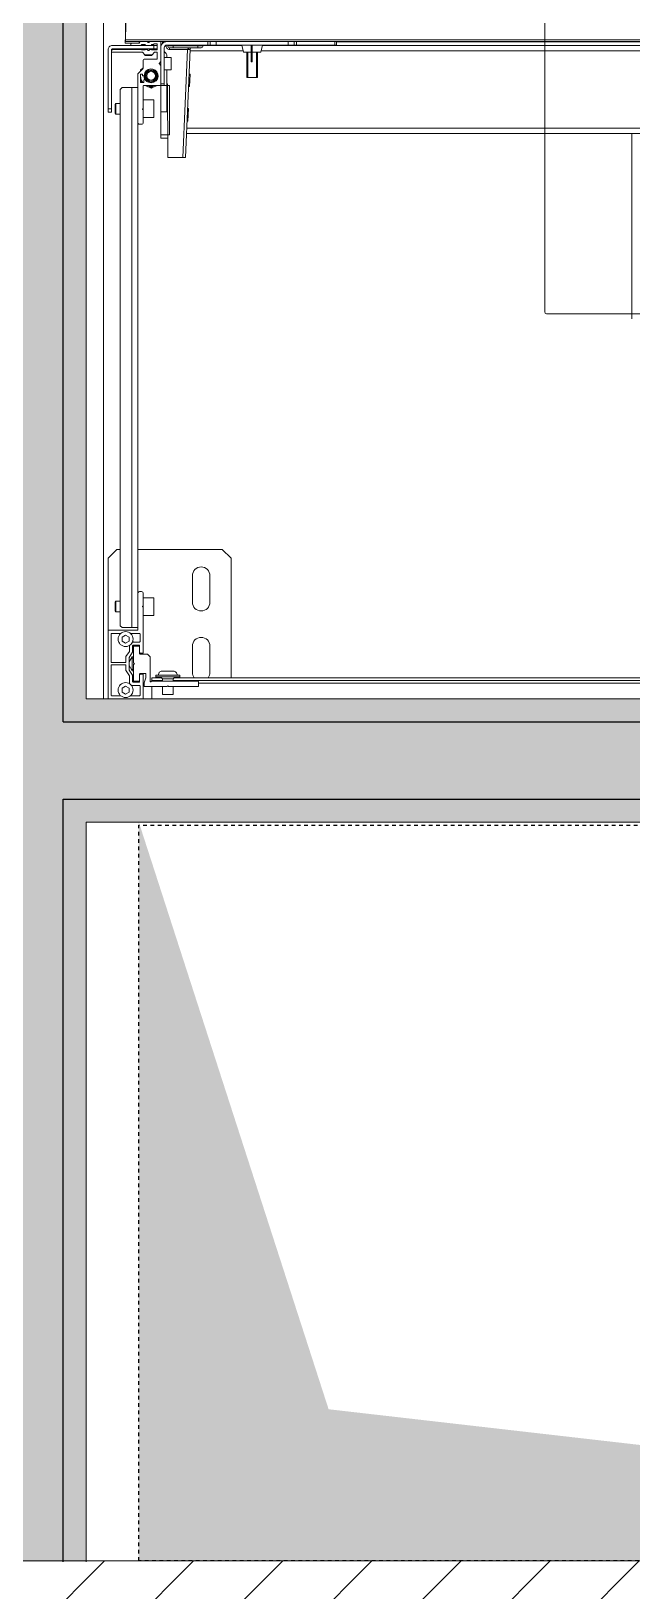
# Model space of a CAD drawing. Header units: centimetres. Extents: x 1724 to 19617, y -6503 to 8072.
# Drawn here: x 3733.5 to 3767.7, y -3304.9 to -3216.2 of the extents above; entities that cross this region are included whole.
import ezdxf

# ---------------------------------------------------------------- set-up
doc = ezdxf.new("R2010")
doc.units = ezdxf.units.CM
for name, pattern in [('ISO-03', [1.5, 0.6, -0.9]), ('Style de ligne -1', [0.41664, 0.20828, -0.20836]), ('VW-01', [0.41656, 0.20828, -0.20828])]:
    doc.linetypes.add(name, pattern=pattern)
for name, color, linetype in [('B aménagement intérieur', 252, 'Continuous'), ('B Général', 252, 'Continuous'), ('C ANNOTATIONS-prestations', 252, 'Continuous'), ('C ANNOTATIONS-textes-numérotation gaine', 252, 'ISO-03'), ('F REMPLISSAGE-vert clair', 252, 'Continuous'), ('F REMPLISSAGE-vert foncé', 252, 'Continuous')]:
    doc.layers.add(name, color=color, linetype=linetype)
for name, color, linetype, lineweight in [('B GÈnÈral', 7, 'Continuous', 5), ('F REMPLISSAGE-vert clair-1', 7, 'Continuous', 5), ('F REMPLISSAGE-vert foncÈ', 7, 'Continuous', 5)]:
    doc.layers.add(name, color=color, linetype=linetype, lineweight=lineweight)

# ---------------------------------------------------------------- blocks, each defined once
blk = doc.blocks.new('200_wc-2')
at = {"layer": 'B Général', "color": 7, "linetype": 'Continuous', "lineweight": 5}
for p, q in [((-25, -20.1), (-25, 0)), ((-24.9, 0.1), (24.9, 0.1)), ((25, -20.1), (25, 0)), ((-19.5, -44.2), (-19.5, -21.9)), ((19.5, -44.2), (19.5, -21.9))]:
    blk.add_line(p, q, dxfattribs=at)
at = {"layer": 'B Général', "color": 7, "linetype": 'Continuous', "lineweight": 5, "flags": 128}
blk.add_lwpolyline([(-25, -20.1), (-24.9, -20.6), (-24.75, -20.9), (-24.55, -21.2), (-24.3, -21.45), (-23.9, -21.7), (-23.4, -21.85), (-23.15, -21.9), (23.25, -21.9), (23.55, -21.85), (23.9, -21.7), (24.2, -21.5), (24.45, -21.3), (24.65, -21.05), (24.8, -20.75), (24.9, -20.5), (24.95, -20.3), (25, -20.1)], dxfattribs=at)
for points in [[(-19.5, -44.199), (-19.5, -44.2, 0.036537), (-19.11, -49.53, 0.035337), (-17.941, -54.747), (-17.94, -54.75, 0.041299), (-16.221, -59.088), (-16.22, -59.09), (-16.217, -59.097, 0.041783), (-13.79, -63.08, 0.053503), (-10.774, -66.396), (-10.77, -66.4, 0.054816), (-7.122, -69.019), (-7.12, -69.02, 0.063755), (-3.68, -70.42), (-3.678, -70.421, 0.064897), (0, -70.9)], [(0, -70.9, 0.064897), (3.678, -70.421), (3.68, -70.42, 0.063726), (7.12, -69.02), (7.122, -69.019, 0.054816), (10.77, -66.4), (10.774, -66.396, 0.053503), (13.79, -63.08, 0.041783), (16.217, -59.097), (16.22, -59.09), (16.221, -59.088, 0.041299), (17.94, -54.75), (17.941, -54.747, 0.035337), (19.11, -49.53, 0.036556), (19.5, -44.2)]]:
    blk.add_lwpolyline(points, format="xyb", dxfattribs=at)
at = {"layer": 'B Général', "color": 7, "linetype": 'Continuous', "lineweight": 5}
for centre, start, end in [((-24.9, 0), 90, 180), ((24.9, 0), 0, 90)]:
    blk.add_arc(centre, 0.1, start, end, dxfattribs=at)
blk = doc.blocks.new('Groupe-44-1')
at = {"layer": 'B Général', "color": 154, "linetype": 'Style de ligne -1', "true_color": 0x0053a6, "flags": 128}
blk.add_lwpolyline([(-35.4, 7.6), (35.6, 7.6), (35.6, -32.4), (-35.4, -32.4)], close=True, dxfattribs=at)
at = {"layer": 'B Général', "xscale": -1, "rotation": 270}
blk.add_blockref('200_wc-2', (35.5, 7.5), dxfattribs=at)
blk = doc.blocks.new('WC-plan-PMR')
at = {"layer": 'B Général', "color": 7}
blk.add_blockref('Groupe-44-1', (0, 0), dxfattribs=at)
blk = doc.blocks.new('Groupe-49-1')
at = {"layer": 'B GÈnÈral', "linetype": 'Continuous', "lineweight": 0, "true_color": 0xc0dcc0}
for points in [[(4539.665, 4691.138), (4540.965, 4692.438), (4540.965, 4731.438), (4533.965, 4731.438), (4533.965, 4643.388), (4540.965, 4643.388), (4540.965, 4685.438), (4539.665, 4686.738)], [(4539.665, 4691.138), (4539.665, 4686.738), (4540.965, 4685.438), (4641.965, 4685.438), (4641.965, 4692.438), (4540.965, 4692.438)]]:
    blk.add_hatch(color=9, dxfattribs=at).paths.add_polyline_path(points)
at = {"layer": 'B Général', "color": 98, "linetype": 'Continuous', "lineweight": 13, "true_color": 0x004400}
for p, q in [((4540.965, 4692.438), (4540.965, 4731.438)), ((4540.965, 4692.438), (4641.965, 4692.438)), ((4540.965, 4643.388), (4540.965, 4685.438)), ((4540.965, 4685.438), (4641.965, 4685.438))]:
    blk.add_line(p, q, dxfattribs=at)
at = {"layer": 'F REMPLISSAGE-vert clair'}
for p, q in [((4539.665, 4691.138), (4539.665, 4731.438)), ((4539.665, 4691.138), (4641.965, 4691.138)), ((4539.665, 4643.388), (4539.665, 4686.738)), ((4539.665, 4686.738), (4641.965, 4686.738))]:
    blk.add_line(p, q, dxfattribs=at)
at = {"layer": 'F REMPLISSAGE-vert clair-1', "color": 9, "linetype": 'Continuous', "true_color": 0xc0dcc0}
for points in [[(4535.265, 4643.388), (4539.665, 4643.388), (4535.265, 4731.438), (4539.665, 4731.438)], [(4641.965, 4691.138), (4539.665, 4691.138), (4641.965, 4686.738), (4539.665, 4686.738)]]:
    blk.add_solid(points, dxfattribs=at)
at = {"layer": 'F REMPLISSAGE-vert foncÈ', "color": 54, "linetype": 'Continuous', "true_color": 0x99aa00}
for points in [[(4539.665, 4691.138), (4540.965, 4692.438), (4539.665, 4731.438), (4540.965, 4731.438)], [(4641.965, 4692.438), (4540.965, 4692.438), (4641.965, 4691.138), (4539.665, 4691.138)], [(4540.965, 4685.438), (4539.665, 4686.738), (4540.965, 4643.388), (4539.665, 4643.388)], [(4641.965, 4686.738), (4539.665, 4686.738), (4641.965, 4685.438), (4540.965, 4685.438)]]:
    blk.add_solid(points, dxfattribs=at)
at = {"layer": 'F REMPLISSAGE-vert foncé'}
for p, q in [((4539.665, 4691.138), (4539.665, 4731.438)), ((4539.665, 4691.138), (4641.965, 4691.138)), ((4539.665, 4643.388), (4539.665, 4686.738)), ((4539.665, 4686.738), (4641.965, 4686.738))]:
    blk.add_line(p, q, dxfattribs=at)
at = {"layer": 'F REMPLISSAGE-vert foncé', "color": 98, "linetype": 'Continuous', "lineweight": 13, "true_color": 0x004400}
for p, q in [((4540.965, 4692.438), (4540.965, 4731.438)), ((4540.965, 4692.438), (4641.965, 4692.438)), ((4540.965, 4643.388), (4540.965, 4685.438)), ((4540.965, 4685.438), (4641.965, 4685.438))]:
    blk.add_line(p, q, dxfattribs=at)
at = {"layer": 'B Général', "color": 7, "xscale": -1, "rotation": 90}
blk.add_blockref('WC-plan-PMR', (4599.563, 4749.938), dxfattribs=at)
blk = doc.blocks.new('G 100_80')
at = {"layer": 'B GÈnÈral', "color": 254, "linetype": 'Continuous', "true_color": 0xd6d6d6}
blk.add_solid([(-30.884, 32.2), (2.5, 43), (-39.5, -43), (-39.5, 43)], dxfattribs=at)
at = {"layer": 'B Général', "color": 7, "linetype": 'Continuous', "lineweight": 5, "flags": 128}
blk.add_lwpolyline([(9.5, -45), (9.5, 45), (48.52, 45), (48.52, -45)], close=True, dxfattribs=at)
at = {"layer": 'C ANNOTATIONS-prestations', "lineweight": 5}
for p, q in [((9.5, 44.75), (9.5, 44.72)), ((9.53, 44.75), (9.5, 44.75)), ((9.5, 44.72), (9.5, 42.78)), ((13.37, 44.75), (9.53, 44.75)), ((9.68, 44.54), (9.68, 44.033)), ((11.41, 44.57), (9.71, 44.57)), ((11.44, 43.76), (11.44, 44.54)), ((11.56, 44.54), (11.56, 43.76)), ((13.19, 44.57), (11.59, 44.57)), ((13.22, 44.033), (13.22, 44.54)), ((17.5, 44.75), (13.37, 44.75)), ((13.4, 43.08), (13.4, 44.72)), ((14.45, 44.3), (14.5, 44.35)), ((14.5, 44.35), (15, 44.35)), ((15, 44.35), (15.05, 44.3)), ((18, 44.25), (17.5, 44.75)), ((42.75, 44.3), (42.8, 44.35)), ((42.8, 44.35), (43.3, 44.35)), ((43.05, 44.75), (42.85, 44.75)), ((42.85, 44.75), (42.85, 44.55)), ((42.85, 44.55), (43.05, 44.55)), ((46.4, 44.75), (43.05, 44.75)), ((43.05, 44.55), (43.05, 44.75)), ((46.4, 44.55), (43.05, 44.55)), ((43.3, 44.35), (43.35, 44.3)), ((46.27, 44.52), (46.27, 42.791)), ((46.32, 44.55), (46.3, 44.55)), ((46.42, 42.855), (46.42, 44.45)), ((46.45, 42.15), (46.45, 44.5)), ((46.65, 42.15), (46.65, 44.5)), ((9.68, 43.467), (9.68, 42.96)), ((9.885, 43.95), (9.769, 43.75)), ((9.769, 43.75), (9.885, 43.55)), ((10.115, 43.95), (9.885, 43.95)), ((9.885, 43.55), (10.115, 43.55)), ((10.231, 43.75), (10.115, 43.95)), ((10.115, 43.55), (10.231, 43.75)), ((10.364, 43.53), (10.786, 43.53)), ((10.803, 43.535), (11.088, 43.725)), ((10.858, 43.355), (11.142, 43.545)), ((11.1, 43.377), (11.4, 43.55)), ((11.105, 43.73), (11.41, 43.73)), ((11.159, 43.55), (11.841, 43.55)), ((11.59, 43.73), (11.904, 43.73)), ((11.6, 43.55), (11.9, 43.377)), ((11.858, 43.545), (12.15, 43.35)), ((11.904, 43.73), (12.197, 43.535)), ((12.214, 43.53), (12.536, 43.53)), ((12.785, 43.95), (12.669, 43.75)), ((12.669, 43.75), (12.785, 43.55)), ((13.015, 43.95), (12.785, 43.95)), ((12.785, 43.55), (13.015, 43.55)), ((13.131, 43.75), (13.015, 43.95)), ((13.015, 43.55), (13.131, 43.75)), ((13.22, 42.96), (13.22, 43.467)), ((13.55, 43.95), (13.65, 44.05)), ((13.55, 43.4), (13.55, 43.95)), ((13.65, 44.05), (44.15, 44.05)), ((15.05, 44.3), (14.45, 44.3)), ((14.45, 44.05), (14.45, 44.3)), ((15.05, 44.3), (15.05, 44.05)), ((18, 44.05), (18, 44.25)), ((43.35, 44.3), (42.75, 44.3)), ((42.75, 44.05), (42.75, 44.3)), ((43.35, 44.3), (43.35, 44.05)), ((44.15, 44.05), (44.25, 43.95)), ((44.25, 43.4), (44.25, 43.95)), ((46.74, 43.45), (46.68, 43.45)), ((46.97, 43.78), (46.77, 43.78)), ((46.77, 43.78), (46.77, 42.98)), ((46.87, 43.75), (46.87, -43.75)), ((46.97, 43.75), (46.87, 43.75)), ((46.97, 43.75), (46.97, 43.78)), ((46.97, -43.75), (46.97, 43.75)), ((46.97, 43.75), (47.42, 43.75)), ((9.5, 42.78), (9.5, 42.25)), ((9.53, 42.75), (10.87, 42.75)), ((9.71, 42.93), (10.24, 42.93)), ((10.2, 42.67), (10.2, 41.4)), ((10.23, 42.7), (10.395, 42.7)), ((10.27, 42.96), (10.27, 43.307)), ((10.405, 42.699), (10.695, 42.602)), ((10.45, 42.98), (10.45, 43.32)), ((10.48, 43.35), (10.841, 43.35)), ((10.87, 42.95), (10.48, 42.95)), ((10.5, 43.27), (10.5, 42.98)), ((11.45, 43.3), (10.53, 43.3)), ((10.92, 42.6), (10.705, 42.6)), ((10.87, 42.95), (10.92, 42.95)), ((10.9, 42.78), (10.9, 42.92)), ((10.95, 42.92), (10.95, 42.63)), ((11.9, 43.377), (11.1, 43.377)), ((11.1, 43.3), (11.1, 43.377)), ((11.177, 43.3), (11.177, 43.421)), ((11.5, 43.25), (11.45, 43.3)), ((11.55, 43.3), (11.5, 43.25)), ((12.47, 43.3), (11.55, 43.3)), ((11.823, 43.3), (11.823, 43.421)), ((11.9, 43.377), (11.9, 43.3)), ((12.05, 42.5), (12.05, 42.92)), ((12.08, 42.95), (12.13, 42.95)), ((12.1, 42.92), (12.1, 42.78)), ((12.52, 42.95), (12.13, 42.95)), ((12.13, 42.75), (14.7, 42.75)), ((12.15, 43.35), (12.52, 43.35)), ((12.5, 42.98), (12.5, 43.27)), ((12.55, 43.32), (12.55, 42.98)), ((12.73, 43.28), (12.73, 42.96)), ((12.76, 42.93), (13.19, 42.93)), ((15.5, 43.05), (13.43, 43.05)), ((13.55, 43.05), (13.55, 43.4)), ((13.55, 43.4), (44.25, 43.4)), ((14.25, 42.15), (14.25, 42.75)), ((14.7, 42.75), (14.729, 42.779)), ((14.8, 42.75), (14.7, 42.75)), ((14.771, 42.779), (14.8, 42.75)), ((14.8, 42.75), (15.5, 42.75)), ((15.25, 42.75), (15.25, 42.15)), ((15.5, 43.05), (42.27, 43.05)), ((15.6, 42.85), (15.6, 42.95)), ((18, 38.25), (18, 43.05)), ((42.17, 42.95), (42.17, 42.85)), ((45.028, 43.05), (42.27, 43.05)), ((42.27, 42.75), (42.958, 42.75)), ((42.55, 42.15), (42.55, 42.75)), ((43.082, 42.75), (42.958, 42.75)), ((42.979, 42.759), (42.999, 42.779)), ((43.041, 42.779), (43.061, 42.759)), ((43.082, 42.75), (44.34, 42.75)), ((43.55, 42.75), (43.55, 42.15)), ((44.25, 43.05), (44.25, 43.4)), ((44.37, 42.72), (44.37, 41.78)), ((44.566, 42.9), (44.54, 42.854)), ((44.54, 42.74), (44.54, 42.87)), ((44.57, 42.9), (44.99, 42.9)), ((44.68, 42.71), (44.57, 42.71)), ((44.71, 42.657), (44.71, 42.68)), ((44.92, 42.76), (44.92, 42.729)), ((44.99, 42.79), (44.95, 42.79)), ((45.02, 42.87), (45.02, 42.82)), ((45.321, 42.769), (45.049, 43.041)), ((45.27, 42.906), (45.184, 42.906)), ((45.328, 42.806), (45.27, 42.906)), ((45.77, 42.76), (45.342, 42.76)), ((45.87, 41.98), (45.87, 42.66)), ((46.07, 42.63), (46.09, 42.65)), ((46.07, 42.27), (46.07, 42.63)), ((46.07, 42.607), (46.12, 42.607)), ((46.09, 42.25), (46.09, 42.65)), ((46.09, 42.65), (46.12, 42.65)), ((46.12, 42.654), (46.12, 42.246)), ((46.257, 42.766), (46.133, 42.679)), ((46.4, 42.653), (46.4, 42.827)), ((46.4, 42.65), (46.45, 42.65)), ((46.4, 42.607), (46.45, 42.607)), ((46.42, 42.521), (46.42, 42.625)), ((46.65, 43.42), (46.65, 42.885)), ((46.65, 42.595), (46.65, 42.31)), ((46.661, 42.651), (46.7, 42.69)), ((46.661, 42.618), (46.661, 42.651)), ((46.7, 42.826), (46.7, 42.654)), ((46.77, 42.98), (46.77, 43.42)), ((46.77, 42.98), (46.87, 42.98)), ((46.84, 42.95), (46.8, 42.95)), ((9.5, 42.25), (9.5, -42.25)), ((10.2, 42.25), (9.5, 42.25)), ((10.5, 42.35), (11.9, 42.35)), ((10.5, 39.63), (10.5, 42.29)), ((10.55, 42.25), (10.5, 42.25)), ((10.55, 42.25), (10.55, 41.65)), ((10.55, 42.25), (10.7, 42.25)), ((10.65, 41.65), (10.75, 41.75)), ((10.7, 42.25), (10.7, 41.7)), ((10.7, 42.03), (10.75, 42.03)), ((10.75, 42.03), (10.75, 40.67)), ((10.75, 42.03), (10.85, 42.03)), ((10.85, 42.03), (10.85, 40.67)), ((11.08, 41.675), (11.08, 41.025)), ((12.05, 42.5), (11.9, 42.35)), ((15.25, 42.15), (14.25, 42.15)), ((41.57, 41.75), (41.37, 41.75)), ((41.37, 41.354), (41.37, 41.75)), ((42.87, 41.75), (41.57, 41.75)), ((41.57, 41.25), (41.57, 41.75)), ((43.55, 42.15), (42.55, 42.15)), ((44.37, 41.75), (42.87, 41.75)), ((42.87, 41.4), (42.87, 41.75)), ((44.278, 42.4), (44.22, 42.3)), ((44.22, 42.3), (44.278, 42.2)), ((44.4, 41.75), (44.37, 41.75)), ((44.37, 41.75), (44.37, 41.55)), ((44.4, 41.75), (45.508, 41.75)), ((44.47, 41.55), (44.47, 41.75)), ((45.114, 41.95), (44.726, 41.95)), ((45.732, 41.75), (45.508, 41.75)), ((45.529, 41.759), (45.599, 41.829)), ((45.641, 41.829), (45.711, 41.759)), ((45.732, 41.75), (46.84, 41.75)), ((46.24, 41.95), (45.9, 41.95)), ((46.07, 42.293), (46.12, 42.293)), ((46.09, 42.25), (46.07, 42.27)), ((46.12, 42.25), (46.09, 42.25)), ((46.133, 42.221), (46.257, 42.134)), ((46.27, 42.109), (46.27, 41.98)), ((46.371, 42.471), (46.42, 42.521)), ((46.42, 42.379), (46.371, 42.429)), ((46.4, 42.293), (46.45, 42.293)), ((46.4, 42.252), (46.4, 41.98)), ((46.45, 42.25), (46.4, 42.25)), ((46.42, 42.28), (46.42, 42.379)), ((46.72, 41.95), (46.43, 41.95)), ((46.65, 42.15), (46.45, 42.15)), ((46.45, 42.15), (46.45, 41.95)), ((46.65, 41.95), (46.65, 42.15)), ((46.661, 42.25), (46.661, 42.287)), ((46.7, 42.21), (46.661, 42.25)), ((46.7, 42.251), (46.7, 42.15)), ((46.7, 42.15), (46.72, 42.15)), ((46.75, 42.12), (46.75, 41.98)), ((46.821, 42.471), (46.87, 42.521)), ((46.87, 42.379), (46.821, 42.429)), ((46.835, 42.414), (46.835, 42.486)), ((46.87, 41.75), (46.84, 41.75)), ((9.75, 41.65), (9.75, 41.05)), ((9.75, 41.65), (10.2, 41.65)), ((10.2, 41.05), (9.75, 41.05)), ((10.25, 41.35), (10.2, 41.4)), ((10.2, 41.3), (10.25, 41.35)), ((10.2, 41.3), (10.2, 39.63)), ((10.5, 41.65), (10.65, 41.65)), ((10.65, 41.05), (10.5, 41.05)), ((10.55, 41.05), (10.55, -41.05)), ((10.65, 41.05), (10.65, 41.65)), ((10.75, 40.95), (10.65, 41.05)), ((10.7, 41), (10.7, -41)), ((40.27, 41.351), (44.47, 41.36)), ((40.27, 41.351), (40.27, 40.5)), ((44.37, 41.25), (41.57, 41.25)), ((44.37, 41.4), (42.87, 41.4)), ((44.37, 41.4), (44.37, 41.55)), ((44.37, 41.55), (44.47, 41.55)), ((44.37, 41.25), (44.37, 41.4)), ((45.27, 41.4), (44.37, 41.4)), ((46.52, 41.55), (44.47, 41.55)), ((44.47, 41.36), (44.472, 41.4)), ((45.27, 41.15), (45.27, 41.55)), ((45.97, 41.15), (45.27, 41.15)), ((45.97, 41.55), (45.97, 41.15)), ((46.067, 41.4), (45.97, 41.4)), ((46.42, 41.25), (46.42, 40.221)), ((46.52, 41.25), (46.42, 41.25)), ((46.52, 41.25), (46.52, 41.05)), ((46.52, 41.05), (46.52, 39.65)), ((46.52, 41.05), (46.62, 41.05)), ((46.67, 41.35), (46.62, 41.35)), ((46.62, 41.05), (46.62, 41.35)), ((46.62, 41.05), (46.67, 41.05)), ((46.62, 39.65), (46.62, 41.05)), ((46.67, 39.067), (46.67, 41.4)), ((46.87, 41.65), (46.765, 41.65)), ((10.75, 40.67), (10.7, 40.67)), ((10.85, 40.67), (10.75, 40.67)), ((12.5, 39.95), (11, 39.95)), ((16.5, 39.95), (15, 39.95)), ((46.42, 40.221), (40.27, 40.5)), ((40.27, 40.5), (40.27, 40.35)), ((40.27, 40.35), (46.413, 40.071)), ((41.65, 2.775), (41.65, 40.287)), ((41.95, 2.775), (41.95, 40.274)), ((42.354, 40.205), (42.357, 40.255)), ((42.354, 40.205), (43.056, 40.173)), ((43.058, 40.223), (43.056, 40.173)), ((44.316, 40.116), (44.319, 40.166)), ((44.316, 40.116), (45.018, 40.084)), ((45.02, 40.134), (45.018, 40.084)), ((46.35, 37.066), (46.35, 40.074)), ((46.413, 40.071), (46.42, 40.221)), ((46.413, 40.071), (46.425, 40.07)), ((46.425, 40.22), (46.42, 40.221)), ((10.23, 39.6), (10.47, 39.6)), ((10.4, 39.6), (10.4, -39.6)), ((46.52, 39.65), (46.52, 39.45)), ((46.52, 39.65), (46.62, 39.65)), ((46.67, 39.65), (46.62, 39.65)), ((46.62, 39.35), (46.62, 39.65)), ((46.62, 39.35), (46.67, 39.35)), ((46.65, 39.35), (46.65, 37.126)), ((46.87, 39.067), (46.67, 39.067)), ((46.67, 39.067), (46.67, 38.932)), ((11, 38.95), (12.5, 38.95)), ((15, 38.95), (16.5, 38.95)), ((17.5, 37.75), (18, 38.25)), ((46.67, 38.932), (46.67, 38.6)), ((46.67, 38.932), (46.87, 38.932)), ((46.67, 38.6), (46.67, 34.5)), ((46.67, 38.6), (46.87, 38.6)), ((10.7, 37.75), (17.5, 37.75)), ((44.82, 36.85), (44.82, 36.25)), ((44.82, 36.85), (46.27, 36.85)), ((46.27, 36.789), (44.82, 36.789)), ((45.725, 36.6), (45.725, 36.55)), ((45.725, 36.6), (45.861, 36.6)), ((45.725, 36.55), (45.861, 36.55)), ((45.861, 36.6), (45.861, 36.55)), ((45.861, 36.6), (46.67, 36.6)), ((45.861, 36.55), (46.67, 36.55)), ((46.27, 37.05), (46.67, 37.13)), ((46.27, 36.6), (46.27, 37.05)), ((46.27, 36.55), (46.27, 36.05)), ((46.27, 36.311), (44.82, 36.311)), ((46.27, 36.25), (44.82, 36.25)), ((46.67, 35.97), (46.27, 36.05)), ((46.35, 2.6), (46.35, 36.034)), ((46.65, 35.974), (46.65, 2.5)), ((46.67, 34.5), (46.87, 34.5)), ((46.67, 34.5), (46.67, 34.168)), ((46.87, 34.168), (46.67, 34.168)), ((46.67, 34.168), (46.67, 34.033)), ((46.67, 31.85), (46.67, 34.033)), ((46.67, 34.033), (46.87, 34.033)), ((46.67, 31.85), (46.67, 31.75)), ((46.87, 31.85), (46.67, 31.85)), ((46.67, 31.75), (46.87, 31.75)), ((46.85, 31.75), (46.85, 2.433)), ((31.1, 14.95), (41.65, 14.95))]:
    blk.add_line(p, q, dxfattribs=at)
at = {"layer": 'C ANNOTATIONS-prestations'}
blk.add_line((48.52, 43.75), (47.42, 43.75), dxfattribs=at)
at = {"layer": 'C ANNOTATIONS-prestations', "lineweight": 5, "flags": 128}
for points in [[(9.5, 44.72, -0.198912), (9.509, 44.741, -0.198912), (9.53, 44.75)], [(9.68, 44.54, -0.198912), (9.689, 44.561, -0.198912), (9.71, 44.57)], [(11.41, 44.57, -0.198912), (11.431, 44.561, -0.198912), (11.44, 44.54)], [(11.56, 44.54, -0.198912), (11.569, 44.561, -0.198912), (11.59, 44.57)], [(13.19, 44.57, -0.198912), (13.211, 44.561, -0.198912), (13.22, 44.54)], [(13.37, 44.75, -0.198912), (13.391, 44.741, -0.198912), (13.4, 44.72)], [(46.27, 44.52, -0.198912), (46.279, 44.541, -0.198912), (46.3, 44.55)], [(46.32, 44.55, -0.198912), (46.391, 44.521, -0.198912), (46.42, 44.45)], [(46.4, 44.75, -0.198912), (46.577, 44.677, -0.198912), (46.65, 44.5)], [(46.4, 44.55, -0.198912), (46.435, 44.535, -0.198912), (46.45, 44.5)], [(9.68, 44.03, -0.01196), (9.68, 44.031, -0.01196), (9.68, 44.033)], [(9.68, 43.467, -0.01196), (9.68, 43.469, -0.01196), (9.68, 43.47)], [(10.803, 43.535, -0.073633), (10.795, 43.531, -0.073633), (10.786, 43.53)], [(11.088, 43.725, -0.073633), (11.096, 43.729, -0.073633), (11.105, 43.73)], [(11.142, 43.545, -0.073633), (11.15, 43.549, -0.073633), (11.159, 43.55)], [(11.44, 43.76, -0.198912), (11.431, 43.739, -0.198912), (11.41, 43.73)], [(11.59, 43.73, -0.198912), (11.569, 43.739, -0.198912), (11.56, 43.76)], [(11.841, 43.55, -0.073633), (11.85, 43.549, -0.073633), (11.858, 43.545)], [(12.214, 43.53, -0.073633), (12.205, 43.531, -0.073633), (12.197, 43.535)], [(13.22, 44.033, -0.01196), (13.22, 44.031, -0.01196), (13.22, 44.03)], [(13.22, 43.47, -0.01196), (13.22, 43.469, -0.01196), (13.22, 43.467)], [(46.65, 43.42, -0.198912), (46.659, 43.441, -0.198912), (46.68, 43.45)], [(46.74, 43.45, -0.198912), (46.761, 43.441, -0.198912), (46.77, 43.42)], [(9.53, 42.75, -0.198912), (9.509, 42.759, -0.198912), (9.5, 42.78)], [(9.71, 42.93, -0.198912), (9.689, 42.939, -0.198912), (9.68, 42.96)], [(10.2, 42.67, -0.198912), (10.209, 42.691, -0.198912), (10.23, 42.7)], [(10.225, 43.39, -0.123554), (10.258, 43.354, -0.123554), (10.27, 43.307)], [(10.27, 42.96, -0.198912), (10.261, 42.939, -0.198912), (10.24, 42.93)], [(10.395, 42.7, -0.040241), (10.4, 42.7, -0.040241), (10.405, 42.699)], [(10.45, 43.32, -0.198912), (10.459, 43.341, -0.198912), (10.48, 43.35)], [(10.48, 42.95, -0.198912), (10.459, 42.959, -0.198912), (10.45, 42.98)], [(10.5, 43.27, -0.198912), (10.509, 43.291, -0.198912), (10.53, 43.3)], [(10.53, 42.95, -0.198912), (10.509, 42.959, -0.198912), (10.5, 42.98)], [(10.705, 42.6, -0.040241), (10.7, 42.6, -0.040241), (10.695, 42.602)], [(10.858, 43.355, -0.073633), (10.85, 43.351, -0.073633), (10.841, 43.35)], [(10.87, 42.95, -0.198912), (10.891, 42.941, -0.198912), (10.9, 42.92)], [(10.9, 42.78, -0.198912), (10.891, 42.759, -0.198912), (10.87, 42.75)], [(10.92, 42.95, -0.198912), (10.941, 42.941, -0.198912), (10.95, 42.92)], [(10.95, 42.63, -0.198912), (10.941, 42.609, -0.198912), (10.92, 42.6)], [(12.05, 42.92, -0.198912), (12.059, 42.941, -0.198912), (12.08, 42.95)], [(12.1, 42.92, -0.198912), (12.109, 42.941, -0.198912), (12.13, 42.95)], [(12.13, 42.75, -0.198912), (12.109, 42.759, -0.198912), (12.1, 42.78)], [(12.47, 43.3, -0.198912), (12.491, 43.291, -0.198912), (12.5, 43.27)], [(12.5, 42.98, -0.198912), (12.491, 42.959, -0.198912), (12.47, 42.95)], [(12.52, 43.35, -0.198912), (12.541, 43.341, -0.198912), (12.55, 43.32)], [(12.55, 42.98, -0.198912), (12.541, 42.959, -0.198912), (12.52, 42.95)], [(12.73, 43.28, -0.095961), (12.737, 43.318, -0.095961), (12.758, 43.35)], [(12.76, 42.93, -0.198912), (12.739, 42.939, -0.198912), (12.73, 42.96)], [(13.22, 42.96, -0.198912), (13.211, 42.939, -0.198912), (13.19, 42.93)], [(13.43, 43.05, -0.198912), (13.409, 43.059, -0.198912), (13.4, 43.08)], [(14.729, 42.779, -0.198912), (14.75, 42.788, -0.198912), (14.771, 42.779)], [(15.5, 43.05, -0.198912), (15.571, 43.021, -0.198912), (15.6, 42.95)], [(15.6, 42.85, -0.198912), (15.571, 42.779, -0.198912), (15.5, 42.75)], [(42.17, 42.95, -0.198912), (42.199, 43.021, -0.198912), (42.27, 43.05)], [(42.27, 42.75, -0.198912), (42.199, 42.779, -0.198912), (42.17, 42.85)], [(42.979, 42.759, -0.098491), (42.969, 42.752, -0.098491), (42.958, 42.75)], [(42.999, 42.779, -0.198912), (43.02, 42.788, -0.198912), (43.041, 42.779)], [(43.082, 42.75, -0.098491), (43.071, 42.752, -0.098491), (43.061, 42.759)], [(44.37, 41.954, -0.14145), (44.27, 42.3, -0.14145), (44.37, 42.646)], [(44.34, 42.75, -0.198912), (44.361, 42.741, -0.198912), (44.37, 42.72)], [(44.948, 42.699, -0.366532), (45.318, 42.338, -0.366532), (45.023, 41.914, -0.366532), (44.556, 42.135, -0.366532), (44.697, 42.632)], [(44.54, 42.87, -0.198912), (44.549, 42.891, -0.198912), (44.57, 42.9)], [(44.54, 42.764, -0.104675), (44.761, 42.879, -0.104675), (45.009, 42.893)], [(44.54, 42.827, -0.02871), (44.603, 42.867, -0.02871), (44.67, 42.9)], [(44.57, 42.71, -0.198912), (44.549, 42.719, -0.198912), (44.54, 42.74)], [(44.68, 42.71, -0.198912), (44.701, 42.701, -0.198912), (44.71, 42.68)], [(44.697, 42.632, -0.082935), (44.817, 42.687, -0.082935), (44.948, 42.699)], [(44.71, 42.657, -0.122946), (44.706, 42.643, -0.122946), (44.697, 42.632)], [(44.92, 42.76, -0.198912), (44.929, 42.781, -0.198912), (44.95, 42.79)], [(44.948, 42.699, -0.189855), (44.928, 42.709, -0.189855), (44.92, 42.729)], [(44.99, 42.9, -0.198912), (45.011, 42.891, -0.198912), (45.02, 42.87)], [(45.02, 42.82, -0.198912), (45.011, 42.799, -0.198912), (44.99, 42.79)], [(45.028, 43.05, -0.098491), (45.039, 43.048, -0.098491), (45.049, 43.041)], [(45.207, 42.883, -0.041018), (45.298, 42.829, -0.041018), (45.379, 42.76)], [(45.342, 42.76, -0.098491), (45.331, 42.762, -0.098491), (45.321, 42.769)], [(45.77, 42.76, -0.198912), (45.841, 42.731, -0.198912), (45.87, 42.66)], [(46.12, 42.654, -0.120588), (46.123, 42.668, -0.120588), (46.133, 42.679)], [(46.27, 42.791, -0.120588), (46.267, 42.777, -0.120588), (46.257, 42.766)], [(46.4, 42.827, -0.155096), (46.406, 42.844, -0.155096), (46.42, 42.855)], [(46.42, 42.625, -0.155096), (46.406, 42.636, -0.155096), (46.4, 42.653)], [(46.675, 42.855, -0.17724), (46.657, 42.866, -0.17724), (46.65, 42.885)], [(46.661, 42.651, -0.013224), (46.655, 42.65, -0.013224), (46.65, 42.65)], [(46.65, 42.595, -0.17724), (46.657, 42.614, -0.17724), (46.675, 42.625)], [(46.675, 42.855, -0.17724), (46.693, 42.845, -0.17724), (46.7, 42.826)], [(46.7, 42.654, -0.17724), (46.693, 42.635, -0.17724), (46.675, 42.625)], [(46.8, 42.95, -0.198912), (46.779, 42.959, -0.198912), (46.77, 42.98)], [(46.84, 42.95, -0.198912), (46.861, 42.941, -0.198912), (46.87, 42.92)], [(10.5, 42.29, -0.414214), (10.47, 42.32, -0.414214), (10.5, 42.35)], [(10.85, 41.873, -0.218554), (11.01, 41.827, -0.218554), (11.08, 41.675)], [(10.85, 41.874, -0.003145), (10.853, 41.874, -0.003145), (10.855, 41.874)], [(44.37, 42.06, -0.103148), (44.32, 42.3, -0.103148), (44.37, 42.54)], [(44.4, 41.75, -0.198912), (44.379, 41.759, -0.198912), (44.37, 41.78)], [(45.529, 41.759, -0.098491), (45.519, 41.752, -0.098491), (45.508, 41.75)], [(45.599, 41.829, -0.198912), (45.62, 41.838, -0.198912), (45.641, 41.829)], [(45.732, 41.75, -0.098491), (45.721, 41.752, -0.098491), (45.711, 41.759)], [(45.9, 41.95, -0.198912), (45.879, 41.959, -0.198912), (45.87, 41.98)], [(46.133, 42.221, -0.120588), (46.123, 42.232, -0.120588), (46.12, 42.246)], [(46.27, 41.98, -0.198912), (46.261, 41.959, -0.198912), (46.24, 41.95)], [(46.257, 42.134, -0.120588), (46.267, 42.123, -0.120588), (46.27, 42.109)], [(46.371, 42.429, -0.198912), (46.362, 42.45, -0.198912), (46.371, 42.471)], [(46.4, 42.252, -0.155096), (46.406, 42.269, -0.155096), (46.42, 42.28)], [(46.43, 41.95, -0.198912), (46.409, 41.959, -0.198912), (46.4, 41.98)], [(46.52, 41.75, -0.198912), (46.767, 41.648, -0.198912), (46.87, 41.4)], [(46.675, 42.28, -0.17724), (46.657, 42.291, -0.17724), (46.65, 42.31)], [(46.65, 42.25, -0.013224), (46.655, 42.25, -0.013224), (46.661, 42.25)], [(46.675, 42.28, -0.17724), (46.693, 42.27, -0.17724), (46.7, 42.251)], [(46.72, 42.15, -0.198912), (46.741, 42.141, -0.198912), (46.75, 42.12)], [(46.75, 41.98, -0.198912), (46.741, 41.959, -0.198912), (46.72, 41.95)], [(46.821, 42.429, -0.198912), (46.812, 42.45, -0.198912), (46.821, 42.471)], [(46.87, 41.78, -0.198912), (46.861, 41.759, -0.198912), (46.84, 41.75)], [(11.08, 41.025, -0.218554), (11.01, 40.873, -0.218554), (10.85, 40.827)], [(10.855, 40.827, -0.003145), (10.853, 40.826, -0.003145), (10.85, 40.826)], [(46.22, 41.472, -0.109774), (46.151, 41.419, -0.109774), (46.067, 41.4)], [(46.22, 41.472, -0.028434), (46.259, 41.513, -0.028434), (46.302, 41.55)], [(46.42, 41.25, -0.227222), (46.495, 41.406, -0.227222), (46.663, 41.445)], [(46.52, 41.55, -0.198912), (46.626, 41.506, -0.198912), (46.67, 41.4)], [(46.52, 41.25, -0.198912), (46.549, 41.321, -0.198912), (46.62, 41.35)], [(10.7, 39.85, -0.080612), (10.842, 39.924, -0.080612), (11, 39.95)], [(12.5, 39.95, -0.414214), (13, 39.45, -0.414214), (12.5, 38.95)], [(15, 38.95, -0.414214), (14.5, 39.45, -0.414214), (15, 39.95)], [(16.5, 39.95, -0.414214), (17, 39.45, -0.414214), (16.5, 38.95)], [(46.425, 40.07, -0.193016), (46.492, 40.04, -0.193016), (46.52, 39.97)], [(10.23, 39.6, -0.198912), (10.209, 39.609, -0.198912), (10.2, 39.63)], [(10.5, 39.63, -0.198912), (10.491, 39.609, -0.198912), (10.47, 39.6)], [(11, 38.95, -0.080612), (10.842, 38.976, -0.080612), (10.7, 39.05)], [(46.62, 39.35, -0.198912), (46.549, 39.379, -0.198912), (46.52, 39.45)]]:
    blk.add_lwpolyline(points, format="xyb", dxfattribs=at)
at = {"layer": 'C ANNOTATIONS-prestations', "lineweight": 5}
for centre, radius in [((10, 43.75), 0.425), ((12.9, 43.75), 0.425), ((44.92, 42.3), 0.35), ((44.92, 42.3), 0.3), ((44.92, 42.3), 0.25)]:
    blk.add_circle(centre, radius, dxfattribs=at)
for points, knots in [([(46.425, 40.07), (46.424, 40.07), (46.424, 40.071), (46.424, 40.072), (46.423, 40.074), (46.422, 40.083), (46.422, 40.103), (46.422, 40.13), (46.423, 40.182), (46.424, 40.218), (46.424, 40.219), (46.425, 40.22)], [0, 0, 0, 1, 2, 3, 4, 5, 6, 7, 8, 8, 9, 9, 9]), ([(46.425, 40.22), (46.425, 40.22), (46.437, 40.218), (46.454, 40.206), (46.467, 40.191), (46.48, 40.171), (46.491, 40.146), (46.501, 40.117), (46.513, 40.068), (46.52, 40.004), (46.52, 39.975), (46.52, 39.972), (46.52, 39.97)], [0, 0, 0, 1, 2, 3, 4, 5, 6, 7, 8, 9, 9, 10, 10, 10])]:
    blk.add_open_spline(points, degree=2, knots=knots, dxfattribs=at)
blk = doc.blocks.new('Groupe-72-1')
at = {"layer": 'C ANNOTATIONS-textes-numérotation gaine', "color": 7, "linetype": 'VW-01', "flags": 128}
blk.add_lwpolyline([(4543.965, 4643.438), (4543.965, 4685.261), (4631.965, 4685.261), (4631.965, 4643.438)], close=True, dxfattribs=at)

msp = doc.modelspace()

# ---------------------------------------------------------------- hatches: boundary and pattern name
at = {"layer": 'B GÈnÈral', "linetype": 'Continuous', "lineweight": 5}
h = msp.add_hatch(dxfattribs=at)
h.set_pattern_fill('50_BETON', style=0, pattern_type=2)
h.set_pattern_definition([(45, (-804.3564, -7946.63), (2.4253472, -2.6458333), [])])
h.paths.add_polyline_path([(3837.608, -3321.192), (3837.608, -3303.192), (3483.643, -3303.192), (3483.643, -3321.192)])

# ---------------------------------------------------------------- linework, layer by layer
at = {"layer": 'B Général', "color": 7, "linetype": 'Continuous', "lineweight": 18}
msp.add_line((3483.643, -3303.192), (3837.608, -3303.192), dxfattribs=at)
at = {"layer": 'B Général', "color": 7, "linetype": 'Continuous', "lineweight": 5}
msp.add_line((3483.643, -3303.192), (3837.608, -3303.192), dxfattribs=at)
at = {"layer": 'B Général', "color": 1, "linetype": 'VW-01', "lineweight": 5, "true_color": 0xff0000, "flags": 128}
msp.add_lwpolyline([(3765.079, -2445.381, 0.297246), (2688.295, -3275.82), (2627.241, -3479.212)], format="xyb", dxfattribs=at)

# ---------------------------------------------------------------- block references
at = {"layer": 'B aménagement intérieur', "color": 7}
msp.add_blockref('Groupe-49-1', (-804.356, -7946.63), dxfattribs=at)
at = {"layer": 'B aménagement intérieur', "color": 7, "rotation": 90}
msp.add_blockref('G 100_80', (3782.608, -3263.692), dxfattribs=at)
at = {"layer": 'C ANNOTATIONS-textes-numérotation gaine', "color": 7}
msp.add_blockref('Groupe-72-1', (-804.356, -7946.63), dxfattribs=at)

doc.saveas('drawing.dxf')
